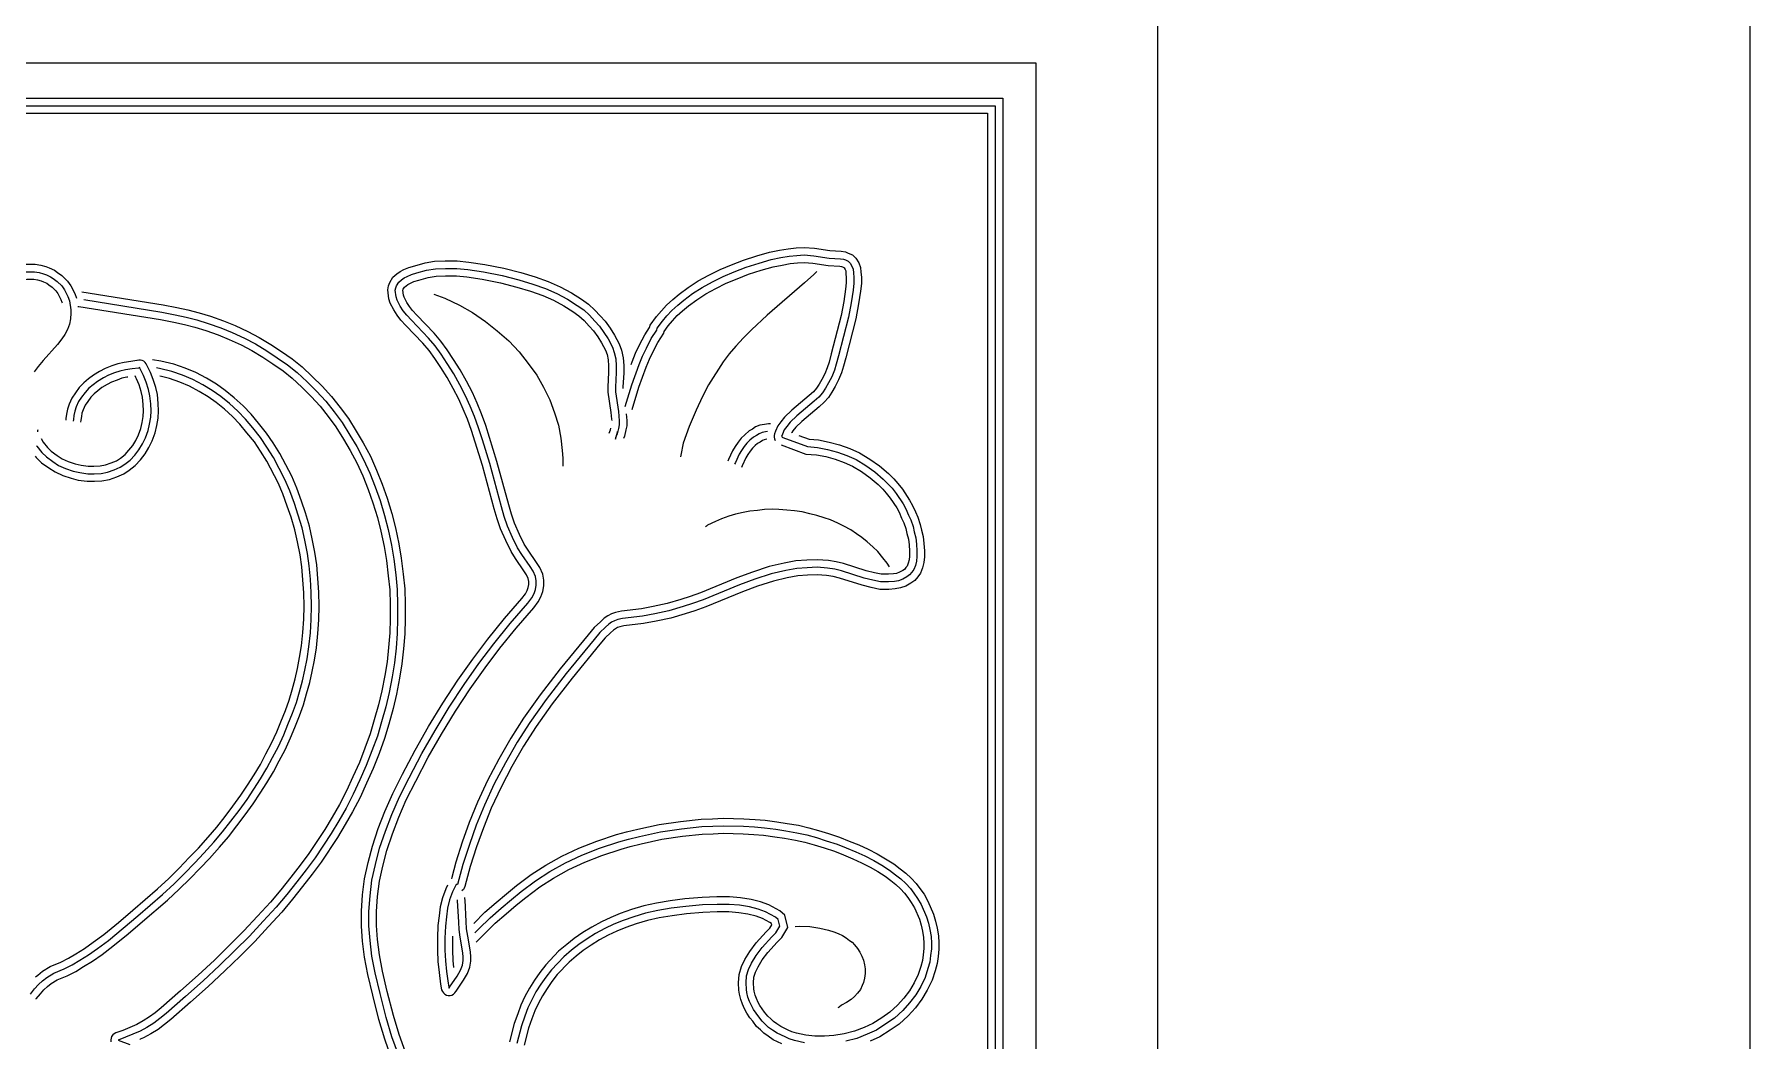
# Model space of a CAD drawing. Header units: millimetres. Extents: x 0 to 915, y 0 to 2130.
# Drawn here: x 458.6 to 915.1, y 1599.5 to 1867.6 of the extents above; entities that cross this region are included whole.
import ezdxf

# ---------------------------------------------------------------- set-up
doc = ezdxf.new("R2010")
doc.units = ezdxf.units.MM
doc.layers.add('CUT', color=1, linetype='CONTINUOUS')
doc.layers.add('ENGRAVE', color=5, linetype='CONTINUOUS')

msp = doc.modelspace()

# ---------------------------------------------------------------- linework, layer by layer
at = {"layer": 'CUT'}
msp.add_lwpolyline([(0, 2130.15), (915.15, 2130.15), (915.15, 0), (0, 0)], close=True, dxfattribs=at)
at = {"layer": 'ENGRAVE'}
msp.add_lwpolyline([(157.575, 1895.075), (757.575, 1895.075), (757.575, 235.075), (157.575, 235.075)], close=True, dxfattribs=at)
for points in [[(190.006, 1859.98), (725.144, 1859.98), (725.144, 754.361, -0.2196524), (190.006, 754.361)], [(198.806, 1850.55), (716.344, 1850.55), (716.344, 759.828, -0.2149113), (198.806, 759.828)], [(200.806, 1848.55), (714.344, 1848.55), (714.344, 761.122, -0.2138353), (200.806, 761.122)], [(202.806, 1846.55), (712.344, 1846.55), (712.344, 762.419, -0.2127538), (202.806, 762.419)]]:
    msp.add_lwpolyline(points, format="xyb", close=True, dxfattribs=at)
for points in [[(615.891, 1768.455), (617.643, 1774.239), (619.575, 1779.628), (620.49, 1781.866), (621.507, 1784.001), (622.829, 1786.544), (624.253, 1788.781), (624.355, 1789.289), (625.778, 1791.222), (626.999, 1792.645), (628.321, 1794.069), (629.846, 1795.493), (631.473, 1796.815), (633.812, 1798.544), (636.355, 1800.171), (639.1, 1801.696), (641.948, 1803.12), (644.897, 1804.34), (648.05, 1805.561), (651.507, 1806.679), (654.761, 1807.595), (657.304, 1808.103), (659.541, 1808.51), (661.575, 1808.713), (663.507, 1808.815), (666.05, 1808.611), (670.117, 1808.001), (673.168, 1807.798), (673.982, 1807.696), (674.49, 1807.493), (675.202, 1807.188), (675.711, 1806.679), (676.219, 1805.866), (676.524, 1805.052), (676.626, 1804.035), (676.728, 1802.815), (676.728, 1801.289), (676.524, 1799.459), (676.016, 1796.103), (675.304, 1792.239), (672.66, 1781.967), (672.05, 1779.73), (671.541, 1778.103), (670.829, 1776.374), (670.016, 1774.747), (669.202, 1773.323), (668.389, 1772.103), (667.372, 1770.984), (666.151, 1769.866), (661.575, 1766.001), (659.744, 1764.272), (658.931, 1763.154), (658.219, 1762.239), (657.711, 1761.12), (657.507, 1760.51), (657.609, 1760.408), (657.609, 1760.306), (657.812, 1760.205), (664.422, 1757.764), (667.067, 1757.561), (669.711, 1757.052), (672.355, 1756.34), (674.897, 1755.425), (677.338, 1754.306), (679.88, 1752.781), (682.321, 1751.052), (684.558, 1749.12), (685.88, 1747.798), (686.897, 1746.679), (688.016, 1745.256), (689.846, 1742.51), (690.558, 1741.188), (691.27, 1739.561), (691.88, 1738.239), (692.49, 1736.51), (692.795, 1735.086), (693.202, 1733.459), (693.406, 1731.832), (693.507, 1730.001), (693.507, 1728.476), (693.406, 1727.256), (693.1, 1726.137), (692.694, 1725.018), (692.185, 1724.306), (691.575, 1723.595), (690.863, 1723.086), (689.744, 1722.476), (688.626, 1722.069), (687.507, 1721.866), (685.982, 1721.764), (683.846, 1721.764), (681.812, 1722.171), (679.473, 1722.781), (673.473, 1724.713), (671.643, 1725.12), (669.711, 1725.425), (666.965, 1725.628), (664.321, 1725.527), (661.575, 1725.323), (658.626, 1724.815), (654.761, 1723.9), (650.389, 1722.476), (646.321, 1720.95), (636.66, 1716.984), (633.812, 1715.967), (631.27, 1715.154), (627.507, 1714.035), (623.744, 1713.222), (620.49, 1712.611), (615.202, 1712.001), (613.88, 1711.696), (613.067, 1711.391), (612.253, 1710.984), (611.541, 1710.476), (610.626, 1709.662), (609.1, 1708.239), (607.575, 1706.408), (600.151, 1697.357), (594.863, 1690.442), (590.49, 1684.34), (587.134, 1679.052), (583.982, 1673.561), (581.033, 1667.967), (578.389, 1662.272), (576.253, 1656.984), (574.422, 1651.798), (572.694, 1646.51), (571.27, 1641.12), (570.863, 1641.12), (569.948, 1639.188), (569.134, 1637.052), (568.626, 1634.815), (568.321, 1632.578), (568.016, 1630.035), (567.914, 1626.883), (567.914, 1623.628), (568.016, 1620.781), (568.321, 1617.933), (568.728, 1614.883), (568.931, 1613.764), (569.033, 1613.561), (569.134, 1613.764), (571.168, 1616.713), (572.083, 1618.34), (572.592, 1619.662), (572.795, 1620.883), (572.795, 1621.798), (572.694, 1622.917), (571.982, 1627.086), (571.677, 1629.12), (571.575, 1631.154), (571.27, 1636.849), (571.253, 1637.024)], [(617.452, 1779.634), (617.707, 1780.345), (618.66, 1782.675), (619.717, 1784.893), (621.095, 1787.544), (622.365, 1789.54), (622.481, 1790.118), (624.212, 1792.467), (625.506, 1793.977), (626.904, 1795.482), (628.532, 1797.002), (630.248, 1798.396), (632.678, 1800.192), (635.329, 1801.889), (638.167, 1803.466), (641.117, 1804.941), (644.154, 1806.197), (647.38, 1807.446), (650.928, 1808.594), (654.294, 1809.541), (656.929, 1810.068), (659.262, 1810.492), (661.423, 1810.708), (663.535, 1810.819), (666.278, 1810.6), (670.333, 1809.991), (673.359, 1809.79), (674.485, 1809.649), (675.256, 1809.341), (676.344, 1808.874), (677.286, 1807.932), (678.021, 1806.756), (678.488, 1805.51), (678.618, 1804.218), (678.728, 1802.898), (678.728, 1801.179), (678.508, 1799.199), (677.988, 1795.772), (677.258, 1791.808), (674.593, 1781.455), (673.969, 1779.169), (673.424, 1777.423), (672.651, 1775.545), (671.78, 1773.803), (670.904, 1772.271), (669.969, 1770.869), (668.79, 1769.572), (667.473, 1768.364), (662.908, 1764.509), (661.253, 1762.946), (660.529, 1761.951), (660.236, 1761.574), (660.15, 1761.463)], [(445.323, 1797.295), (445.769, 1798.522), (446.801, 1800.587), (447.698, 1801.868), (449.166, 1803.336), (450.319, 1804.143), (451.181, 1804.759), (452.538, 1805.376), (453.502, 1805.737), (454.807, 1806.093), (456.291, 1806.34), (458.859, 1806.34), (460.343, 1806.093), (461.648, 1805.737), (462.612, 1805.376), (463.969, 1804.759), (464.831, 1804.143), (465.984, 1803.336), (467.452, 1801.868), (468.349, 1800.587), (469.381, 1798.522), (469.827, 1797.295)], [(456.456, 1804.34), (458.694, 1804.34), (459.914, 1804.137), (461.033, 1803.832), (461.846, 1803.527), (462.965, 1803.018), (463.677, 1802.51), (464.694, 1801.798), (465.914, 1800.578), (466.626, 1799.561), (467.541, 1797.73), (467.948, 1796.611), (468.355, 1794.171), (468.355, 1793.357), (468.253, 1791.832), (467.948, 1790.408), (467.439, 1788.984), (466.728, 1787.662), (465.914, 1786.442), (464.795, 1785.018), (460.931, 1780.747), (459.609, 1779.12), (458.592, 1777.696)], [(553.633, 1595.065), (551.877, 1599.921), (550.324, 1605.202), (548.684, 1611.657), (547.346, 1617.215), (546.512, 1621.803), (545.991, 1626.073), (545.677, 1630.058), (545.677, 1634.074), (545.991, 1638.365), (546.516, 1642.676), (547.461, 1646.978), (548.606, 1651.351), (550.167, 1656.034), (551.928, 1660.591), (553.999, 1665.356), (556.574, 1670.506), (559.957, 1676.963), (563.547, 1683.221), (567.343, 1689.479), (571.348, 1695.538), (575.349, 1701.18), (579.354, 1706.52), (583.772, 1711.965), (588.409, 1717.309), (589.301, 1718.557), (589.781, 1719.437), (590.078, 1720.254), (590.219, 1721.029), (590.219, 1721.889), (590.088, 1722.608), (589.64, 1723.655), (588.936, 1724.711), (586.691, 1727.976), (585.489, 1729.834), (584.095, 1732.729), (582.732, 1735.874), (581.77, 1738.545), (581.037, 1741.164), (577.891, 1752.734), (575.972, 1758.994), (574.972, 1762.096), (573.879, 1765.076), (572.785, 1767.76), (571.602, 1770.423), (570.116, 1773.296), (568.53, 1776.171), (566.846, 1778.846), (565.256, 1781.231), (563.697, 1783.374), (562.056, 1785.305), (557.508, 1790.055), (556.206, 1791.465), (555.196, 1792.812), (554.283, 1794.182), (553.366, 1796.014), (552.937, 1797.16), (552.675, 1799.514), (552.858, 1800.611), (553.201, 1801.469), (554.061, 1802.902), (555.086, 1803.781), (555.998, 1804.432), (556.985, 1804.925), (558.273, 1805.511), (559.854, 1805.962), (562.6, 1806.702), (565.161, 1807.147), (567.977, 1807.256), (571.17, 1807.256), (574.263, 1806.935), (578.53, 1806.311), (583.616, 1805.273), (588.074, 1804.133), (591.931, 1802.986), (595.4, 1801.725), (598.582, 1800.346), (601.571, 1798.745), (604.217, 1797.051), (606.094, 1795.726), (607.77, 1794.162), (609.244, 1792.582), (610.557, 1791.16), (611.876, 1789.291), (613.067, 1787.451), (614.293, 1785.111), (614.886, 1783.45), (615.359, 1781.441), (615.473, 1779.379), (615.473, 1777.44), (615.27, 1773.576), (615.27, 1773.269)], [(555.507, 1595.764), (553.778, 1600.544), (552.253, 1605.73), (550.626, 1612.137), (549.304, 1617.628), (548.49, 1622.103), (547.982, 1626.272), (547.677, 1630.137), (547.677, 1634.001), (547.982, 1638.171), (548.49, 1642.34), (549.406, 1646.51), (550.524, 1650.781), (552.05, 1655.357), (553.778, 1659.832), (555.812, 1664.51), (558.355, 1669.595), (561.711, 1676.001), (565.27, 1682.205), (569.033, 1688.408), (572.999, 1694.408), (576.965, 1700.001), (580.931, 1705.289), (585.304, 1710.679), (589.982, 1716.069), (590.999, 1717.493), (591.609, 1718.611), (592.016, 1719.73), (592.219, 1720.849), (592.219, 1722.069), (592.016, 1723.188), (591.406, 1724.611), (590.592, 1725.832), (588.355, 1729.086), (587.236, 1730.815), (585.914, 1733.561), (584.592, 1736.611), (583.677, 1739.154), (582.965, 1741.696), (579.812, 1753.289), (577.88, 1759.595), (576.863, 1762.747), (575.744, 1765.798), (574.626, 1768.544), (573.406, 1771.289), (571.88, 1774.239), (570.253, 1777.188), (568.524, 1779.933), (566.897, 1782.374), (565.27, 1784.611), (563.541, 1786.645), (558.965, 1791.425), (557.744, 1792.747), (556.829, 1793.967), (556.016, 1795.188), (555.202, 1796.815), (554.897, 1797.628), (554.694, 1799.459), (554.795, 1800.069), (554.999, 1800.578), (555.609, 1801.595), (556.321, 1802.205), (557.033, 1802.713), (557.846, 1803.12), (558.965, 1803.628), (560.389, 1804.035), (563.033, 1804.747), (565.372, 1805.154), (568.016, 1805.256), (571.067, 1805.256), (574.016, 1804.95), (578.185, 1804.34), (583.168, 1803.323), (587.541, 1802.205), (591.304, 1801.086), (594.66, 1799.866), (597.711, 1798.544), (600.558, 1797.018), (603.1, 1795.391), (604.829, 1794.171), (606.355, 1792.747), (607.778, 1791.222), (608.999, 1789.9), (610.219, 1788.171), (611.338, 1786.442), (612.456, 1784.306), (612.965, 1782.883), (613.372, 1781.154), (613.473, 1779.323), (613.473, 1777.493), (613.27, 1773.628), (613.27, 1772.408), (614.083, 1767.12), (614.287, 1764.679), (614.287, 1763.561), (614.083, 1762.645), (613.778, 1761.222), (613.27, 1760.103), (613.27, 1759.798), (613.834, 1761.661), (613.871, 1761.781)], [(617.742, 1767.666), (619.542, 1773.611), (621.443, 1778.912), (622.32, 1781.056), (623.298, 1783.11), (624.563, 1785.544), (626.141, 1788.022), (626.229, 1788.461), (627.345, 1789.976), (628.491, 1791.314), (629.738, 1792.656), (631.161, 1793.984), (632.699, 1795.234), (634.947, 1796.895), (637.38, 1798.453), (640.034, 1799.927), (642.779, 1801.299), (645.64, 1802.483), (648.719, 1803.675), (652.086, 1804.764), (655.229, 1805.648), (657.679, 1806.138), (659.82, 1806.528), (661.727, 1806.718), (663.48, 1806.811), (665.821, 1806.623), (669.902, 1806.011), (672.978, 1805.806), (673.478, 1805.744), (673.725, 1805.645), (674.06, 1805.501), (674.135, 1805.426), (674.417, 1804.976), (674.56, 1804.594), (674.634, 1803.853), (674.728, 1802.732), (674.728, 1801.4), (674.541, 1799.719), (674.043, 1796.434), (673.35, 1792.67), (670.726, 1782.48), (670.13, 1780.292), (669.658, 1778.783), (669.008, 1777.203), (668.252, 1775.691), (667.5, 1774.375), (666.808, 1773.337), (665.953, 1772.397), (664.83, 1771.367), (660.242, 1767.493), (658.236, 1765.599), (657.332, 1764.356), (656.496, 1763.281), (655.846, 1761.852), (655.61, 1761.142), (655.517, 1760.71), (655.522, 1760.268), (655.623, 1759.838), (655.817, 1759.44)], [(666.84, 1804.458), (666.05, 1803.628), (663.609, 1801.391), (653.643, 1792.747), (649.473, 1788.883), (647.338, 1786.747), (645.304, 1784.51), (643.575, 1782.476), (641.948, 1780.34), (638.083, 1774.239), (636.456, 1771.086), (634.728, 1767.527), (632.897, 1763.154), (631.27, 1758.679), (630.647, 1755.476), (630.558, 1755.018)], [(449.126, 1796.05), (449.449, 1796.939), (450.247, 1798.534), (450.774, 1799.287), (451.747, 1800.26), (452.628, 1800.877), (453.19, 1801.278), (454.07, 1801.678), (454.733, 1801.927), (455.665, 1802.181), (456.622, 1802.34), (458.528, 1802.34), (459.485, 1802.181), (460.417, 1801.927), (461.08, 1801.678), (461.96, 1801.278), (462.522, 1800.877), (463.403, 1800.26), (464.376, 1799.287), (464.903, 1798.534), (465.701, 1796.939), (465.946, 1796.265), (466.024, 1796.05)], [(471.308, 1799.046), (492.915, 1795.529), (496.516, 1794.809), (499.512, 1794.189), (502.453, 1793.453), (505.502, 1792.507), (508.932, 1791.26), (512.066, 1790.006), (515.408, 1788.44), (518.448, 1786.867), (521.594, 1784.98), (524.4, 1783.109), (527.217, 1781.127), (529.863, 1779.01), (532.588, 1776.495), (535.187, 1773.896), (537.709, 1771.164), (540.009, 1768.236), (542.217, 1765.292), (544.305, 1761.848), (546.165, 1758.747), (548.048, 1755.191), (549.723, 1751.526), (551.177, 1747.788), (552.523, 1744.059), (553.775, 1739.99), (554.71, 1736.147), (555.642, 1731.901), (556.267, 1728.045), (556.783, 1723.82), (557.199, 1719.861), (557.304, 1715.79), (557.304, 1711.873), (557.2, 1707.932), (556.889, 1703.888), (556.473, 1699.94), (555.849, 1696.09), (555.021, 1691.844), (554.088, 1688.008), (552.956, 1683.892), (551.815, 1680.056), (550.362, 1676.008), (548.809, 1672.073), (547.058, 1668.158), (545.306, 1664.347), (543.332, 1660.503), (541.365, 1657.086), (539.301, 1653.68), (534.978, 1647.093), (532.59, 1643.874), (530.03, 1640.597), (527.361, 1637.21), (524.464, 1633.796), (520.978, 1630.002), (517.289, 1626.005), (513.387, 1622.104), (509.293, 1618.112), (504.888, 1614.014), (500.19, 1609.827), (494.969, 1605.22), (493.281, 1603.848), (491.546, 1602.548), (489.599, 1601.358), (487.638, 1600.268), (486.825, 1599.926), (486.687, 1599.868)], [(557.381, 1596.463), (555.68, 1601.167), (554.182, 1606.259), (552.567, 1612.617), (551.261, 1618.042), (550.468, 1622.403), (549.972, 1626.472), (549.677, 1630.216), (549.677, 1633.928), (549.973, 1637.977), (550.464, 1642.004), (551.35, 1646.042), (552.442, 1650.211), (553.932, 1654.68), (555.629, 1659.072), (557.625, 1663.663), (560.135, 1668.683), (563.464, 1675.039), (566.993, 1681.188), (570.722, 1687.338), (574.649, 1693.278), (578.581, 1698.823), (582.508, 1704.059), (586.836, 1709.393), (591.554, 1714.83), (592.697, 1716.429), (593.437, 1717.786), (593.953, 1719.206), (594.219, 1720.668), (594.219, 1722.249), (593.943, 1723.768), (593.171, 1725.568), (592.248, 1726.953), (590.019, 1730.196), (588.983, 1731.796), (587.733, 1734.392), (586.452, 1737.349), (585.583, 1739.763), (584.893, 1742.228), (581.734, 1753.845), (579.788, 1760.195), (578.754, 1763.399), (577.61, 1766.52), (576.466, 1769.327), (575.209, 1772.156), (573.644, 1775.181), (571.976, 1778.204), (570.203, 1781.021), (568.539, 1783.518), (566.843, 1785.849), (565.027, 1787.986), (560.422, 1792.795), (559.283, 1794.029), (558.463, 1795.123), (557.749, 1796.194), (557.038, 1797.615), (556.857, 1798.097), (556.712, 1799.404), (556.733, 1799.527), (556.796, 1799.686), (557.157, 1800.287), (557.555, 1800.629), (558.067, 1800.994), (558.707, 1801.315), (559.657, 1801.746), (560.923, 1802.108), (563.465, 1802.792), (565.582, 1803.16), (568.054, 1803.256), (570.963, 1803.256), (573.768, 1802.965), (577.84, 1802.369), (582.72, 1801.374), (587.008, 1800.277), (590.677, 1799.186), (593.92, 1798.007), (596.839, 1796.742), (599.545, 1795.292), (601.984, 1793.731), (603.564, 1792.616), (604.94, 1791.332), (606.313, 1789.861), (607.44, 1788.639), (608.562, 1787.05), (609.609, 1785.433), (610.62, 1783.502), (611.044, 1782.315), (611.384, 1780.867), (611.473, 1779.268), (611.473, 1777.545), (611.27, 1773.681), (611.27, 1772.255), (612.096, 1766.885), (612.249, 1765.054), (612.279, 1764.689)], [(470.211, 1795.135), (470.498, 1795.125), (492.201, 1791.592), (495.719, 1790.889), (498.621, 1790.288), (501.375, 1789.6), (504.225, 1788.716), (507.506, 1787.522), (510.473, 1786.335), (513.64, 1784.851), (516.498, 1783.372), (519.454, 1781.599), (522.14, 1779.809), (524.814, 1777.927), (527.253, 1775.975), (529.816, 1773.61), (532.302, 1771.124), (534.662, 1768.568), (536.836, 1765.8), (538.899, 1763.05), (540.879, 1759.782), (542.68, 1756.781), (544.458, 1753.422), (546.037, 1749.968), (547.431, 1746.384), (548.728, 1742.791), (549.917, 1738.928), (550.813, 1735.245), (551.711, 1731.152), (552.306, 1727.483), (552.808, 1723.369), (553.205, 1719.6), (553.304, 1715.738), (553.304, 1711.926), (553.204, 1708.138), (552.905, 1704.251), (552.507, 1700.47), (551.911, 1696.794), (551.112, 1692.701), (550.215, 1689.011), (549.11, 1684.992), (548.013, 1681.303), (546.618, 1677.418), (545.121, 1673.625), (543.414, 1669.81), (541.708, 1666.096), (539.818, 1662.415), (537.921, 1659.12), (535.917, 1655.814), (531.697, 1649.384), (529.407, 1646.298), (526.883, 1643.066), (524.264, 1639.742), (521.465, 1636.444), (518.036, 1632.712), (514.404, 1628.777), (510.577, 1624.95), (506.535, 1621.009), (502.194, 1616.972), (497.536, 1612.82), (492.384, 1608.274), (490.819, 1607.002), (489.298, 1605.862), (487.584, 1604.814), (485.885, 1603.87), (482.163, 1602.303), (480.273, 1601.607), (479.846, 1601.388), (479.483, 1601.073), (479.205, 1600.681), (479.029, 1600.234), (478.965, 1599.758), (479.016, 1599.28)], [(471.786, 1796.942), (492.558, 1793.561), (496.117, 1792.849), (499.067, 1792.239), (501.914, 1791.527), (504.863, 1790.611), (508.219, 1789.391), (511.27, 1788.171), (514.524, 1786.645), (517.473, 1785.12), (520.524, 1783.289), (523.27, 1781.459), (526.016, 1779.527), (528.558, 1777.493), (531.202, 1775.052), (533.744, 1772.51), (536.185, 1769.866), (538.422, 1767.018), (540.558, 1764.171), (542.592, 1760.815), (544.422, 1757.764), (546.253, 1754.306), (547.88, 1750.747), (549.304, 1747.086), (550.626, 1743.425), (551.846, 1739.459), (552.761, 1735.696), (553.677, 1731.527), (554.287, 1727.764), (554.795, 1723.595), (555.202, 1719.73), (555.304, 1715.764), (555.304, 1711.9), (555.202, 1708.035), (554.897, 1704.069), (554.49, 1700.205), (553.88, 1696.442), (553.067, 1692.272), (552.151, 1688.51), (551.033, 1684.442), (549.914, 1680.679), (548.49, 1676.713), (546.965, 1672.849), (545.236, 1668.984), (543.507, 1665.222), (541.575, 1661.459), (539.643, 1658.103), (537.609, 1654.747), (533.338, 1648.239), (530.999, 1645.086), (528.456, 1641.832), (525.812, 1638.476), (522.965, 1635.12), (519.507, 1631.357), (515.846, 1627.391), (511.982, 1623.527), (507.914, 1619.561), (503.541, 1615.493), (498.863, 1611.323), (493.677, 1606.747), (492.05, 1605.425), (490.422, 1604.205), (488.592, 1603.086), (486.761, 1602.069), (482.897, 1600.442), (480.965, 1599.73), (484.016, 1598.51)], [(564.965, 1798.34), (567.914, 1797.323), (571.778, 1795.493), (575.236, 1793.459), (578.694, 1791.12), (581.846, 1788.578), (584.897, 1785.933), (587.643, 1782.984), (590.083, 1779.933), (592.321, 1776.781), (594.151, 1773.628), (595.778, 1770.272), (597.1, 1766.815), (598.117, 1763.459), (598.728, 1760.001), (599.134, 1756.747), (599.236, 1754.713), (599.236, 1752.679), (599.236, 1752.578)], [(458.857, 1755.244), (459.139, 1754.897), (460.553, 1753.483), (462.443, 1752.149), (464.133, 1751.022), (466.193, 1750.107), (468.404, 1749.333), (470.322, 1748.881), (472.687, 1748.544), (474.614, 1748.544), (476.619, 1748.655), (478.627, 1749.01), (480.581, 1749.699), (482.436, 1750.511), (483.868, 1751.465), (485.479, 1752.731), (486.861, 1754.229), (488.107, 1755.814), (489.126, 1757.513), (490.024, 1759.308), (490.816, 1761.458), (491.266, 1763.37), (491.599, 1765.371), (491.714, 1767.32), (491.604, 1769.304), (491.384, 1771.615), (490.928, 1773.549), (490.27, 1775.634), (489.498, 1777.508), (488.614, 1779.277), (488.557, 1779.447), (488.369, 1779.854), (488.095, 1780.208), (487.749, 1780.492), (487.348, 1780.693), (486.913, 1780.799), (486.465, 1780.805), (486.027, 1780.712), (485.917, 1780.675), (484.335, 1780.489), (482.527, 1780.17), (480.836, 1779.832), (479.26, 1779.269), (477.492, 1778.606), (476.01, 1777.808), (474.356, 1776.816), (473.019, 1775.813), (471.754, 1774.778), (470.574, 1773.48), (469.569, 1772.14), (468.623, 1770.721), (467.918, 1769.077), (467.434, 1767.746), (467.192, 1766.414), (467.035, 1765.235), (466.982, 1764.842)], [(459.08, 1610.631), (459.148, 1610.698), (460.222, 1612.065), (461.126, 1613.06), (462.136, 1613.978), (463.108, 1614.773), (464.683, 1615.736), (467.367, 1616.829), (469.639, 1618.019), (471.728, 1619.273), (474.132, 1620.736), (476.652, 1622.521), (479.556, 1624.699), (483.565, 1627.989), (487.448, 1631.258), (494.097, 1636.987), (497.202, 1639.885), (499.985, 1642.668), (502.745, 1645.53), (505.211, 1648.098), (507.895, 1651.092), (510.276, 1653.887), (512.551, 1656.783), (514.71, 1659.662), (516.879, 1662.656), (518.745, 1665.456), (520.496, 1668.238), (522.262, 1671.145), (523.819, 1674.053), (525.37, 1677.051), (526.832, 1680.184), (527.972, 1682.981), (529.209, 1686.073), (530.26, 1689.017), (531.094, 1691.935), (531.925, 1694.949), (532.549, 1697.86), (533.171, 1700.864), (533.693, 1704.211), (534.111, 1707.969), (534.319, 1711.611), (534.423, 1715.255), (534.319, 1719.001), (534.112, 1722.618), (533.799, 1726.275), (533.273, 1729.64), (532.55, 1733.259), (531.819, 1736.599), (530.772, 1740.159), (529.735, 1743.27), (528.485, 1746.707), (527.112, 1749.876), (523.991, 1755.911), (522.198, 1758.758), (520.406, 1761.393), (518.313, 1764.009), (516.326, 1766.414), (514.194, 1768.653), (511.849, 1770.785), (509.424, 1772.683), (507.087, 1774.383), (504.429, 1775.977), (501.649, 1777.474), (498.764, 1778.65), (495.782, 1779.714), (492.333, 1780.577), (490.061, 1780.901)], [(457.575, 1611.933), (458.694, 1613.357), (459.711, 1614.476), (460.829, 1615.493), (461.948, 1616.408), (463.778, 1617.527), (466.524, 1618.645), (468.66, 1619.764), (470.694, 1620.984), (473.033, 1622.408), (475.473, 1624.137), (478.321, 1626.272), (482.287, 1629.527), (486.151, 1632.781), (492.761, 1638.476), (495.812, 1641.323), (498.558, 1644.069), (501.304, 1646.917), (503.744, 1649.459), (506.389, 1652.408), (508.728, 1655.154), (510.965, 1658.001), (513.1, 1660.849), (515.236, 1663.798), (517.067, 1666.544), (518.795, 1669.289), (520.524, 1672.137), (522.05, 1674.984), (523.575, 1677.933), (524.999, 1680.984), (526.117, 1683.73), (527.338, 1686.781), (528.355, 1689.628), (529.168, 1692.476), (529.982, 1695.425), (530.592, 1698.272), (531.202, 1701.222), (531.711, 1704.476), (532.117, 1708.137), (532.321, 1711.696), (532.422, 1715.256), (532.321, 1718.917), (532.117, 1722.476), (531.812, 1726.035), (531.304, 1729.289), (530.592, 1732.849), (529.88, 1736.103), (528.863, 1739.561), (527.846, 1742.611), (526.626, 1745.967), (525.304, 1749.018), (522.253, 1754.917), (520.524, 1757.662), (518.795, 1760.205), (516.761, 1762.747), (514.829, 1765.086), (512.795, 1767.222), (510.558, 1769.256), (508.219, 1771.086), (505.982, 1772.713), (503.439, 1774.239), (500.795, 1775.662), (498.05, 1776.781), (495.202, 1777.798), (491.948, 1778.611), (491.503, 1778.675), (491.112, 1778.731)], [(458.979, 1616.514), (459.522, 1617.008), (460.788, 1618.043), (462.874, 1619.318), (465.681, 1620.461), (467.68, 1621.509), (469.659, 1622.696), (471.933, 1624.08), (474.295, 1625.753), (477.086, 1627.846), (481.008, 1631.065), (484.854, 1634.304), (491.426, 1639.965), (494.422, 1642.762), (497.131, 1645.47), (499.863, 1648.303), (502.278, 1650.819), (504.883, 1653.724), (507.179, 1656.421), (509.378, 1659.219), (511.49, 1662.035), (513.593, 1664.94), (515.388, 1667.631), (517.094, 1670.341), (518.787, 1673.129), (520.28, 1675.916), (521.78, 1678.816), (523.165, 1681.785), (524.263, 1684.479), (525.467, 1687.489), (526.449, 1690.24), (527.243, 1693.017), (528.038, 1695.901), (528.635, 1698.685), (529.234, 1701.579), (529.728, 1704.741), (530.124, 1708.304), (530.322, 1711.782), (530.422, 1715.256), (530.322, 1718.832), (530.122, 1722.333), (529.826, 1725.795), (529.334, 1728.939), (528.634, 1732.439), (527.941, 1735.606), (526.954, 1738.962), (525.957, 1741.953), (524.767, 1745.227), (523.496, 1748.16), (520.515, 1753.923), (518.85, 1756.567), (517.185, 1759.016), (515.21, 1761.485), (513.332, 1763.758), (511.397, 1765.79), (509.267, 1767.726), (507.014, 1769.489), (504.877, 1771.044), (502.45, 1772.5), (499.941, 1773.851), (497.336, 1774.912), (494.622, 1775.881), (492.437, 1776.428), (492.056, 1776.523)], [(459.219, 1758.017), (459.304, 1757.866), (460.626, 1756.239), (461.846, 1755.018), (463.575, 1753.798), (465.1, 1752.781), (466.931, 1751.967), (468.965, 1751.256), (470.694, 1750.849), (472.829, 1750.544), (474.558, 1750.544), (476.389, 1750.645), (478.117, 1750.95), (479.846, 1751.561), (481.473, 1752.272), (482.694, 1753.086), (484.117, 1754.205), (485.338, 1755.527), (486.456, 1756.95), (487.372, 1758.476), (488.185, 1760.103), (488.897, 1762.035), (489.304, 1763.764), (489.609, 1765.595), (489.711, 1767.323), (489.609, 1769.154), (489.406, 1771.289), (488.999, 1773.018), (488.389, 1774.95), (487.677, 1776.679), (486.761, 1778.51), (486.66, 1778.815), (486.355, 1778.713), (484.626, 1778.51), (482.897, 1778.205), (481.372, 1777.9), (479.948, 1777.391), (478.321, 1776.781), (476.999, 1776.069), (475.473, 1775.154), (474.253, 1774.239), (473.134, 1773.323), (472.117, 1772.205), (471.202, 1770.984), (470.389, 1769.764), (469.778, 1768.34), (469.372, 1767.222), (469.168, 1766.103), (469.016, 1764.959), (468.965, 1764.578)], [(460.44, 1759.926), (460.963, 1758.995), (462.113, 1757.58), (463.139, 1756.553), (464.707, 1755.447), (466.068, 1754.539), (467.669, 1753.828), (469.526, 1753.178), (471.065, 1752.816), (472.971, 1752.544), (474.503, 1752.544), (476.158, 1752.636), (477.607, 1752.891), (479.112, 1753.422), (480.51, 1754.034), (481.519, 1754.707), (482.756, 1755.679), (483.814, 1756.825), (484.806, 1758.087), (485.617, 1759.439), (486.347, 1760.898), (486.978, 1762.612), (487.342, 1764.158), (487.619, 1765.818), (487.707, 1767.327), (487.614, 1769.003), (487.427, 1770.964), (487.069, 1772.487), (486.507, 1774.267), (485.855, 1775.85), (485.666, 1776.229), (485.477, 1776.606)], [(483.514, 1776.283), (483.267, 1776.239), (481.907, 1775.967), (480.635, 1775.513), (479.15, 1774.956), (477.988, 1774.33), (476.591, 1773.492), (475.487, 1772.664), (474.515, 1771.869), (473.661, 1770.929), (472.835, 1769.829), (472.155, 1768.807), (471.639, 1767.604), (471.309, 1766.697), (471.144, 1765.792), (471.013, 1764.806), (470.947, 1764.313)], [(459.575, 1761.718), (459.575, 1762.239), (459.565, 1762.156)], [(611.649, 1761.346), (611.922, 1762.247), (612.062, 1762.711)], [(616.144, 1766.481), (616.287, 1764.762), (616.287, 1763.341), (616.037, 1762.219), (615.689, 1760.591), (615.391, 1759.936)], [(654.56, 1763.832), (654.041, 1763.832), (652.908, 1763.706), (651.75, 1763.449), (650.559, 1763.002), (649.761, 1762.432), (648.851, 1761.977), (647.694, 1760.949), (646.751, 1760.005), (645.931, 1758.952), (645.15, 1757.836), (644.448, 1756.666), (643.364, 1754.316), (643.183, 1753.924)], [(657.395, 1758.227), (663.991, 1755.791), (666.8, 1755.575), (669.261, 1755.102), (671.755, 1754.431), (674.14, 1753.572), (676.404, 1752.534), (678.786, 1751.105), (681.086, 1749.476), (683.196, 1747.654), (684.432, 1746.417), (685.369, 1745.387), (686.395, 1744.081), (688.13, 1741.479), (688.758, 1740.311), (689.446, 1738.741), (690.025, 1737.485), (690.562, 1735.965), (690.847, 1734.634), (691.233, 1733.091), (691.412, 1731.652), (691.507, 1729.946), (691.507, 1728.559), (691.428, 1727.605), (691.193, 1726.743), (690.907, 1725.958), (690.609, 1725.541), (690.215, 1725.081), (689.799, 1724.784), (688.919, 1724.304), (688.101, 1724.007), (687.261, 1723.854), (685.915, 1723.764), (684.044, 1723.764), (682.261, 1724.121), (680.033, 1724.702), (673.998, 1726.645), (672.016, 1727.086), (669.941, 1727.413), (667, 1727.631), (664.208, 1727.524), (661.331, 1727.311), (658.225, 1726.775), (654.22, 1725.827), (649.728, 1724.364), (645.59, 1722.812), (635.943, 1718.852), (633.171, 1717.862), (630.68, 1717.065), (627.01, 1715.974), (623.349, 1715.182), (620.191, 1714.59), (614.862, 1713.975), (613.302, 1713.615), (612.266, 1713.227), (611.218, 1712.703), (610.292, 1712.041), (609.279, 1711.141), (607.644, 1709.615), (606.034, 1707.682), (598.583, 1698.599), (593.256, 1691.632), (588.832, 1685.46), (585.422, 1680.086), (582.229, 1674.525), (579.24, 1668.855), (576.553, 1663.069), (574.382, 1657.692), (572.529, 1652.442), (570.775, 1647.076), (569.696, 1642.992), (569.61, 1642.666)], [(662.114, 1760.748), (664.854, 1759.737), (667.333, 1759.546), (670.16, 1759.002), (672.954, 1758.25), (675.654, 1757.278), (678.272, 1756.078), (680.974, 1754.457), (683.555, 1752.629), (685.921, 1750.586), (687.328, 1749.178), (688.425, 1747.971), (689.637, 1746.43), (691.563, 1743.541), (692.358, 1742.064), (693.094, 1740.381), (693.735, 1738.992), (694.419, 1737.054), (694.744, 1735.538), (695.172, 1733.827), (695.399, 1732.012), (695.507, 1730.057), (695.507, 1728.393), (695.383, 1726.906), (695.008, 1725.531), (694.48, 1724.078), (693.761, 1723.072), (692.935, 1722.108), (691.927, 1721.388), (690.57, 1720.648), (689.15, 1720.132), (687.753, 1719.878), (686.048, 1719.764), (683.648, 1719.764), (681.363, 1720.221), (678.914, 1720.86), (672.949, 1722.781), (671.27, 1723.154), (669.48, 1723.437), (666.929, 1723.626), (664.433, 1723.53), (661.819, 1723.336), (659.027, 1722.854), (655.302, 1721.972), (651.05, 1720.588), (647.052, 1719.089), (637.376, 1715.117), (634.454, 1714.073), (631.86, 1713.243), (628.004, 1712.096), (624.14, 1711.261), (620.79, 1710.633), (615.543, 1710.027), (614.459, 1709.777), (613.867, 1709.555), (613.288, 1709.266), (612.79, 1708.91), (611.973, 1708.184), (610.557, 1706.862), (609.116, 1705.134), (601.719, 1696.115), (596.471, 1689.252), (592.149, 1683.221), (588.847, 1678.018), (585.734, 1672.596), (582.825, 1667.079), (580.224, 1661.476), (578.124, 1656.277), (576.316, 1651.154), (574.613, 1645.943), (573.204, 1640.609), (573.047, 1640.202), (572.805, 1639.838), (572.49, 1639.535), (572.379, 1639.468)], [(653.726, 1761.785), (653.236, 1761.73), (652.321, 1761.527), (651.507, 1761.222), (650.795, 1760.713), (649.982, 1760.306), (649.067, 1759.493), (648.253, 1758.679), (647.541, 1757.764), (646.829, 1756.747), (646.219, 1755.73), (645.202, 1753.527), (644.999, 1753.086)], [(653.598, 1759.758), (653.228, 1759.68), (652.892, 1759.605), (652.456, 1759.441), (651.83, 1758.994), (651.113, 1758.636), (650.439, 1758.037), (649.755, 1757.353), (649.151, 1756.576), (648.508, 1755.658), (647.99, 1754.794), (647.01, 1752.672), (646.815, 1752.248)], [(686.192, 1725.777), (685.575, 1726.747), (684.456, 1728.171), (683.134, 1729.798), (681.812, 1731.12), (680.287, 1732.442), (678.863, 1733.561), (677.439, 1734.578), (675.914, 1735.595), (674.083, 1736.611), (672.456, 1737.425), (670.524, 1738.239), (668.795, 1738.849), (666.863, 1739.459), (665.033, 1739.866), (662.999, 1740.374), (660.965, 1740.679), (658.931, 1740.883), (656.795, 1740.984), (654.965, 1741.086), (652.931, 1740.984), (651.1, 1740.781), (649.067, 1740.578), (647.236, 1740.272), (645.202, 1739.764), (643.473, 1739.256), (641.541, 1738.544), (639.914, 1737.832), (637.778, 1736.815), (637.473, 1736.611), (637.27, 1736.408)], [(575.589, 1630.776), (578.552, 1633.739), (581.562, 1636.334), (584.317, 1638.681), (586.914, 1640.862), (590.877, 1643.782), (594.744, 1646.29), (599.036, 1648.698), (603.534, 1650.79), (608.318, 1652.662), (613.599, 1654.423), (616.223, 1655.157), (619.229, 1655.883), (624.912, 1657.123), (630.607, 1657.951), (636.106, 1658.574), (639.131, 1658.678), (641.93, 1658.782), (647.425, 1658.678), (650.432, 1658.471), (653.14, 1658.262), (656.266, 1657.845), (658.948, 1657.433), (661.97, 1656.912), (664.714, 1656.279), (667.325, 1655.547), (670.006, 1654.723), (672.945, 1653.778), (675.45, 1652.734), (678.025, 1651.704), (680.556, 1650.544), (682.975, 1649.282), (685.193, 1648.014), (687.331, 1646.625), (689.03, 1645.351), (690.534, 1644.169), (691.973, 1642.84), (693.317, 1641.385), (694.308, 1640.064), (695.401, 1638.534), (696.418, 1636.725), (697.933, 1633.263), (698.492, 1631.36), (698.927, 1629.514), (699.26, 1627.513), (699.372, 1625.619), (699.372, 1623.924), (699.155, 1621.977), (698.931, 1620.074), (698.372, 1618.174), (697.609, 1615.664), (696.282, 1613.01), (694.864, 1610.611), (693.116, 1608.317), (691.164, 1606.148), (688.749, 1603.953), (686.373, 1602.332), (683.688, 1600.614), (681.081, 1599.42)], [(575.845, 1628.232), (576.965, 1629.323), (579.914, 1632.272), (582.863, 1634.815), (585.609, 1637.154), (588.151, 1639.289), (592.016, 1642.137), (595.778, 1644.578), (599.948, 1646.917), (604.321, 1648.95), (608.999, 1650.781), (614.185, 1652.51), (616.728, 1653.222), (619.677, 1653.933), (625.27, 1655.154), (630.863, 1655.967), (636.253, 1656.578), (639.202, 1656.679), (641.948, 1656.781), (647.338, 1656.679), (650.287, 1656.476), (652.931, 1656.272), (655.982, 1655.866), (658.626, 1655.459), (661.575, 1654.95), (664.219, 1654.34), (666.761, 1653.628), (669.406, 1652.815), (672.253, 1651.9), (674.694, 1650.883), (677.236, 1649.866), (679.677, 1648.747), (682.016, 1647.527), (684.151, 1646.306), (686.185, 1644.984), (687.812, 1643.764), (689.236, 1642.645), (690.558, 1641.425), (691.778, 1640.103), (692.694, 1638.883), (693.711, 1637.459), (694.626, 1635.832), (696.05, 1632.578), (696.558, 1630.849), (696.965, 1629.12), (697.27, 1627.289), (697.372, 1625.561), (697.372, 1624.035), (697.168, 1622.205), (696.965, 1620.476), (696.456, 1618.747), (695.744, 1616.408), (694.524, 1613.967), (693.202, 1611.73), (691.575, 1609.595), (689.744, 1607.561), (687.507, 1605.527), (685.27, 1604.001), (682.728, 1602.374), (680.287, 1601.256), (677.541, 1600.137), (674.592, 1599.425)], [(576.244, 1625.83), (578.37, 1627.9), (581.276, 1630.806), (584.165, 1633.296), (586.901, 1635.627), (589.389, 1637.717), (593.154, 1640.491), (596.813, 1642.865), (600.86, 1645.135), (605.108, 1647.111), (609.68, 1648.9), (614.771, 1650.597), (617.232, 1651.286), (620.125, 1651.984), (625.627, 1653.185), (631.12, 1653.984), (636.4, 1654.581), (639.274, 1654.681), (641.966, 1654.78), (647.25, 1654.681), (650.141, 1654.481), (652.722, 1654.283), (655.698, 1653.886), (658.304, 1653.485), (661.18, 1652.989), (663.724, 1652.402), (666.198, 1651.709), (668.805, 1650.907), (671.561, 1650.021), (673.938, 1649.031), (676.447, 1648.027), (678.797, 1646.95), (681.057, 1645.771), (683.109, 1644.598), (685.039, 1643.344), (686.594, 1642.177), (687.938, 1641.122), (689.143, 1640.01), (690.24, 1638.821), (691.08, 1637.701), (692.02, 1636.384), (692.834, 1634.938), (694.167, 1631.892), (694.624, 1630.337), (695.003, 1628.726), (695.28, 1627.066), (695.372, 1625.502), (695.372, 1624.146), (695.181, 1622.432), (694.998, 1620.878), (694.54, 1619.32), (693.88, 1617.152), (692.767, 1614.925), (691.54, 1612.849), (690.034, 1610.872), (688.325, 1608.973), (686.265, 1607.101), (684.167, 1605.67), (681.767, 1604.134), (679.493, 1603.092), (676.926, 1602.046), (674.187, 1601.385), (671.396, 1600.903), (668.922, 1600.713), (666.368, 1600.713), (663.949, 1600.992), (661.465, 1601.566), (660.233, 1601.917), (659.266, 1602.357), (657.277, 1603.304), (656.195, 1604.026), (655.34, 1604.624), (654.609, 1605.355), (653.8, 1606.074), (652.995, 1607.148), (652.303, 1608.037), (651.705, 1608.892), (651.279, 1609.744), (650.818, 1610.758), (650.473, 1611.706), (650.223, 1612.708), (650.144, 1613.334), (650.053, 1614.984), (650.135, 1616.473), (650.528, 1617.808), (651.228, 1619.208), (652.352, 1621.081), (653.864, 1623.066), (656.317, 1625.814), (657.576, 1627.073), (659.122, 1629.7), (658.4, 1632.95), (657.018, 1634.135), (654.06, 1635.727), (651.903, 1636.522), (649.37, 1637.183), (646.547, 1637.617), (643.649, 1637.832), (640.294, 1637.832), (636.339, 1637.728), (631.761, 1637.311), (627.818, 1636.793), (624.175, 1636.168), (620.811, 1635.432), (617.536, 1634.481), (614.582, 1633.427), (612.062, 1632.376), (609.529, 1631.215), (606.967, 1629.828), (604.644, 1628.35), (602.323, 1626.767), (600.307, 1625.176), (598.161, 1623.351), (594.771, 1619.749), (593.149, 1617.695), (591.775, 1615.687), (590.389, 1613.555), (589.209, 1611.302), (588.135, 1609.046), (587.288, 1606.716), (586.341, 1604.085), (585.076, 1599.239)], [(568.577, 1640.965), (568.107, 1639.973), (567.215, 1637.633), (566.656, 1635.172), (566.337, 1632.832), (566.02, 1630.187), (565.914, 1626.915), (565.914, 1623.593), (566.019, 1620.639), (566.335, 1617.695), (566.751, 1614.571), (567.014, 1613.125), (567.244, 1612.666), (567.515, 1612.257), (567.879, 1611.927), (568.311, 1611.695), (568.787, 1611.576), (569.278, 1611.576), (569.754, 1611.695), (570.187, 1611.927), (570.55, 1612.257), (570.821, 1612.666), (570.86, 1612.744), (572.867, 1615.653), (573.898, 1617.487), (574.531, 1619.134), (574.795, 1620.717), (574.795, 1621.889), (574.678, 1623.176), (573.957, 1627.403), (573.669, 1629.319), (573.572, 1631.257), (573.265, 1636.997), (573.224, 1637.424), (573.202, 1637.656)], [(663.609, 1599.018), (660.965, 1599.628), (659.541, 1600.035), (658.422, 1600.544), (656.287, 1601.561), (655.067, 1602.374), (654.05, 1603.086), (653.236, 1603.9), (652.321, 1604.713), (651.406, 1605.933), (650.694, 1606.849), (649.982, 1607.866), (649.473, 1608.883), (648.965, 1610.001), (648.558, 1611.12), (648.253, 1612.34), (648.151, 1613.154), (648.05, 1614.984), (648.151, 1616.815), (648.66, 1618.544), (649.473, 1620.171), (650.694, 1622.205), (652.321, 1624.34), (654.863, 1627.188), (655.982, 1628.306), (656.999, 1630.035), (656.592, 1631.866), (655.88, 1632.476), (653.236, 1633.9), (651.304, 1634.611), (648.965, 1635.222), (646.321, 1635.628), (643.575, 1635.832), (640.321, 1635.832), (636.456, 1635.73), (631.982, 1635.323), (628.117, 1634.815), (624.558, 1634.205), (621.304, 1633.493), (618.151, 1632.578), (615.304, 1631.561), (612.863, 1630.544), (610.422, 1629.425), (607.982, 1628.103), (605.744, 1626.679), (603.507, 1625.154), (601.575, 1623.628), (599.541, 1621.9), (596.287, 1618.442), (594.761, 1616.51), (593.439, 1614.578), (592.117, 1612.544), (590.999, 1610.408), (589.982, 1608.272), (589.168, 1606.035), (588.253, 1603.493), (587.033, 1598.815)], [(657.579, 1598.73), (655.297, 1599.817), (653.938, 1600.723), (652.759, 1601.548), (651.863, 1602.444), (650.842, 1603.352), (649.816, 1604.719), (649.084, 1605.661), (648.259, 1606.839), (647.668, 1608.021), (647.112, 1609.245), (646.643, 1610.534), (646.283, 1611.972), (646.158, 1612.974), (646.046, 1614.984), (646.167, 1617.157), (646.791, 1619.279), (647.719, 1621.134), (649.036, 1623.329), (650.777, 1625.614), (653.409, 1628.562), (654.387, 1629.54), (654.875, 1630.37), (654.784, 1630.781), (654.365, 1631.02), (652.412, 1632.072), (650.704, 1632.701), (648.559, 1633.26), (646.094, 1633.64), (643.501, 1633.832), (640.347, 1633.832), (636.573, 1633.732), (632.203, 1633.335), (628.417, 1632.837), (624.941, 1632.241), (621.797, 1631.553), (618.767, 1630.674), (616.025, 1629.695), (613.665, 1628.711), (611.316, 1627.635), (608.996, 1626.378), (606.845, 1625.009), (604.692, 1623.541), (602.843, 1622.081), (600.921, 1620.448), (597.803, 1617.134), (596.374, 1615.324), (595.103, 1613.468), (593.845, 1611.532), (592.788, 1609.514), (591.829, 1607.499), (591.049, 1605.355), (590.165, 1602.9), (588.989, 1598.39)], [(661.091, 1629.992), (662.389, 1630.035), (665.033, 1629.933), (667.677, 1629.527), (670.016, 1629.018), (671.439, 1628.51), (672.558, 1628.103), (673.677, 1627.595), (674.694, 1626.984), (675.609, 1626.272), (676.321, 1625.764), (676.931, 1625.052), (677.744, 1624.137), (678.355, 1623.12), (678.863, 1622.103), (679.27, 1620.984), (679.575, 1619.764), (679.778, 1618.645), (679.778, 1617.425), (679.575, 1616.205), (679.27, 1615.086), (678.965, 1614.272), (678.456, 1613.154), (677.744, 1612.239), (676.931, 1611.323), (676.016, 1610.51), (674.795, 1609.696), (673.473, 1608.984), (672.795, 1608.51), (672.456, 1608.272)], [(569.93, 1627.349), (569.914, 1626.85), (569.914, 1623.664), (570.012, 1620.923), (570.21, 1619.07)]]:
    msp.add_lwpolyline(points, dxfattribs=at)

doc.saveas('drawing.dxf')
